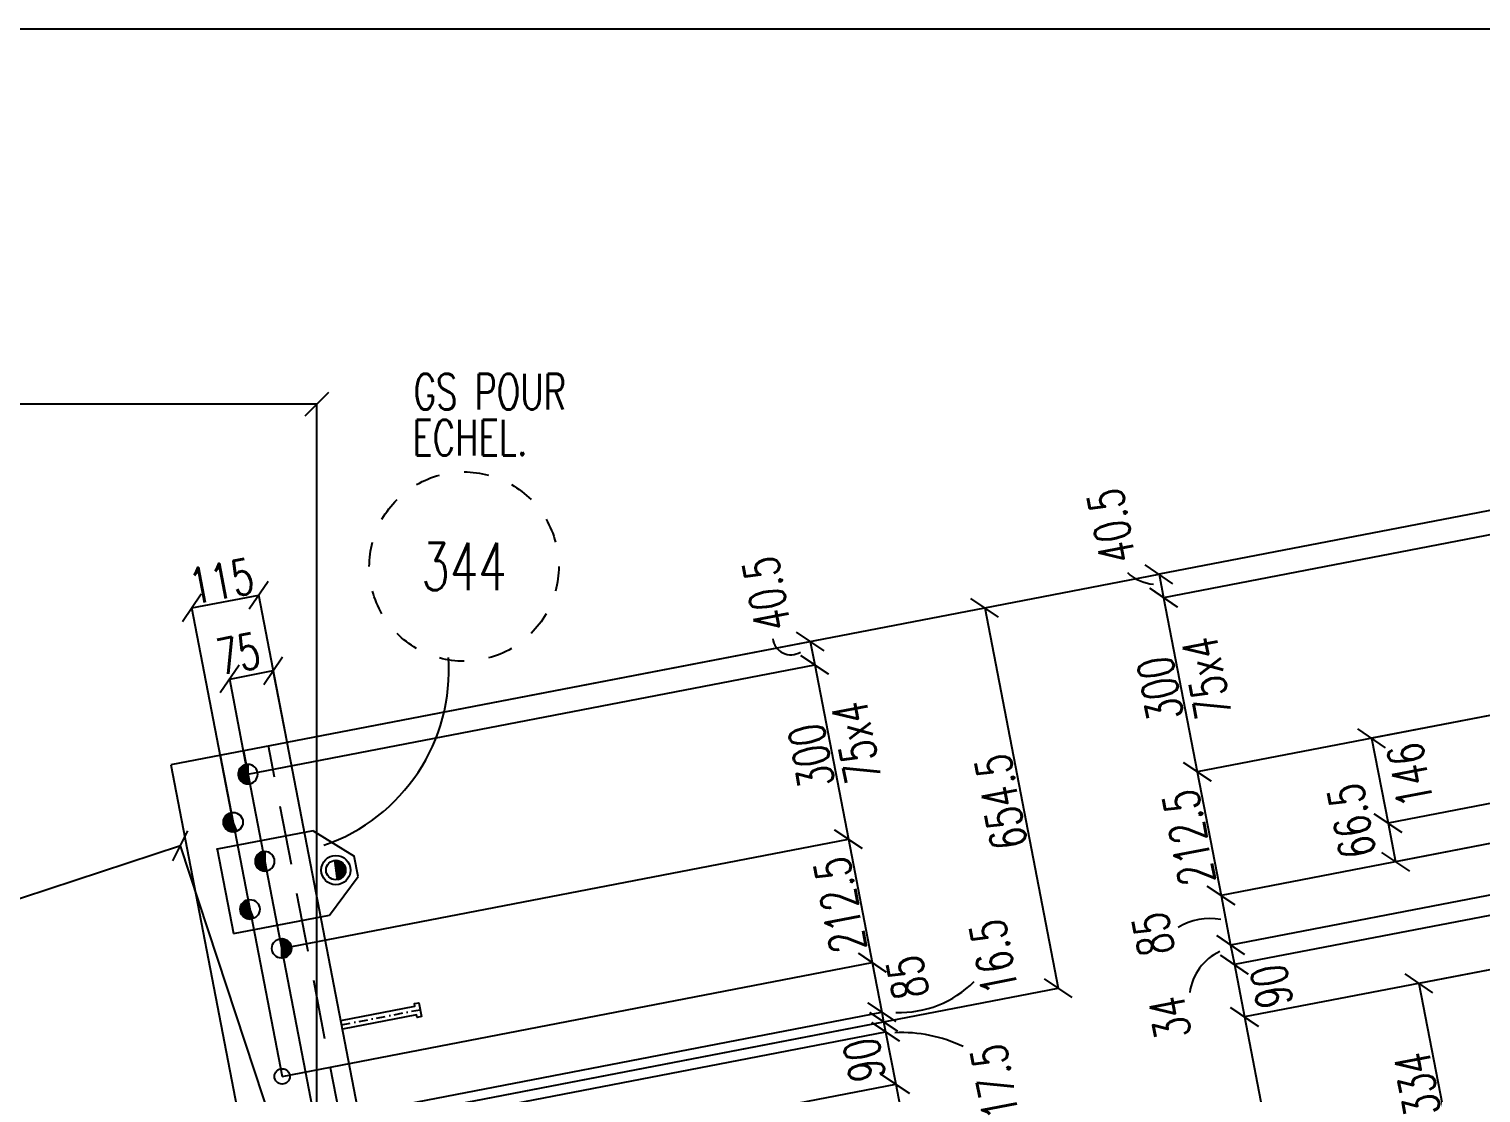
# Model space of a CAD drawing. Extents: x 630095 to 646315, y -4121 to 7359.
# Drawn here: x 638270 to 640722, y 5561 to 7359 of the extents above; entities that cross this region are included whole.
import ezdxf
from ezdxf.enums import TextEntityAlignment as Align

# ---------------------------------------------------------------- set-up
doc = ezdxf.new("R2010")
doc.units = 0
doc.header["$LTSCALE"] = 200
doc.header["$MEASUREMENT"] = 0
doc.linetypes.add('DASHDOT', pattern=[1, 0.5, -0.25, 0, -0.25])
doc.linetypes.add('DASHED', pattern=[0.75, 0.5, -0.25])
doc.layers.get('0').update_dxf_attribs({"linetype": 'CONTINUOUS'})
for name, color, linetype in [('ASSI', 6, 'CONTINUOUS'), ('Echelon', 1, 'CONTINUOUS'), ('FORI', 2, 'CONTINUOUS'), ('LINEA_ANG', 2, 'CONTINUOUS'), ('LINEE_PIASTRA', 2, 'CONTINUOUS'), ('LINEE_PIASTRE', 2, 'CONTINUOUS'), ('LS', 7, 'CONTINUOUS'), ('MZ', 6, 'DASHDOT'), ('PIASTRE', 5, 'CONTINUOUS'), ('QT_MPR', 7, 'CONTINUOUS'), ('QT_MSP', 7, 'CONTINUOUS'), ('TESTI_A_P', 7, 'CONTINUOUS'), ('TRAT-Y', 7, 'DASHED')]:
    doc.layers.add(name, color=color, linetype=linetype)
doc.styles.add('QUOTE', font='ROMANS8.SHX', dxfattribs={"width": 0.7})
doc.styles.add('RQL', font='ROMANS8.SHX', dxfattribs={"width": 0.7})
doc.styles.add('RS', font='ROMANS8.shx', dxfattribs={"width": 0.7})
doc.styles.get("Standard").update_dxf_attribs({"font": 'ROMANS8.SHX', "width": 0.7})
doc.dimstyles.new('TRATTO', dxfattribs={"dimscale": 0, "dimtxt": 60, "dimasz": 40, "dimexe": 0, "dimexo": 0, "dimgap": 5, "dimtad": 1, "dimrnd": 0.5, "dimdsep": 46, "dimtxsty": 'RS', "dimblk1": 'OBLIQUE', "dimblk2": 'OBLIQUE', "dimsah": 1, "dimcen": 0.09, "dimclrd": 2, "dimclre": 2, "dimclrt": 7, "dimadec": 0, "dimazin": 0, "dimtfac": 1, "dimtix": 1, "dimtmove": 2, "dimatfit": 3, "dimfxl": 1, "dimtolj": 1, "dimtzin": 0, "dimarcsym": 0})

# ---------------------------------------------------------------- blocks, each defined once
blk = doc.blocks.new('MRKR_98')
blk.add_point((0, 0))
at = {"color": 7, "style": 'QUOTE', "width": 0.5, "flags": 1}
for tag, p in [('TI', (3.73, 6.83)), ('DI_S', (3.73, 6.42)), ('D_S', (3.73, 6.02)), ('AUX2', (3.71, 4.93)), ('NFORI', (3.72, 5.3)), ('E_S', (3.73, 5.68)), ('AUX1', (3.73, 4.19)), ('FAM', (3.73, 4.55)), ('COMMESSA', (3.73, 3.85)), ('MD', (3.73, 3.51)), ('MP', (3.73, 3.16)), ('LARGHEZZA', (3.73, 2.82)), ('SPESSORE', (3.73, 2.48)), ('NP', (3.73, 2.14)), ('SV', (3.73, 1.79)), ('PESO', (3.73, 1.45)), ('QUA', (3.73, 1.11)), ('LUN', (3.73, 0.76)), ('PROF', (3.73, 0.42)), ('POS', (3.73, 0.08))]:
    blk.add_attdef(tag, p, '', height=0.2, dxfattribs=at)
at = {"color": 7, "flags": 1}
for tag, p in [('LAV1', (5.26, 6.88)), ('LAV2', (5.26, 6.55)), ('LAV3', (5.26, 6.21)), ('LAV4', (5.26, 5.88)), ('LAV5', (5.26, 5.55)), ('LAV6', (5.26, 5.21)), ('LAV7', (5.26, 4.88)), ('LAV8', (5.26, 4.55)), ('LAV9', (5.26, 4.21)), ('LAV10', (5.26, 3.88))]:
    blk.add_attdef(tag, p, '', height=0.2, dxfattribs=at)
blk = doc.blocks.new('ASSE98')
blk.add_line((0, 0), (1, 0))
at = {"color": 7, "flags": 1}
for tag, p in [('LAV1', (3.07431, 6.82847)), ('LAV2', (3.07431, 6.49513)), ('LAV3', (3.07431, 6.1618)), ('LAV4', (3.07431, 5.82847)), ('LAV5', (3.07431, 5.49513)), ('LAV6', (3.07431, 5.1618)), ('LAV7', (3.07431, 4.82847)), ('LAV8', (3.07431, 4.49513)), ('LAV9', (3.07431, 4.1618)), ('LAV10', (3.07431, 3.82847))]:
    blk.add_attdef(tag, p, '', height=0.2, dxfattribs=at)
at = {"color": 7, "style": 'QUOTE', "width": 0.5, "flags": 1}
for tag, p in [('TI', (1.38308, 6.82731)), ('DI_S', (1.38308, 6.42178)), ('D_S', (1.38308, 6.02092)), ('E_S', (1.38308, 5.68065)), ('NFORI', (1.36454, 5.29792)), ('ALAR', (1.36349, 4.93246)), ('FAM', (1.3775, 4.54645)), ('ALA', (1.38308, 4.19257)), ('DISP2', (1.38308, 3.84971)), ('DISP1', (1.38308, 3.50686)), ('PINZAF', (1.38308, 3.164)), ('PINZAI', (1.38308, 2.82114)), ('TRP', (1.38308, 2.47829)), ('NP', (1.38308, 2.13543)), ('SV', (1.38308, 1.79257)), ('PESO', (1.38308, 1.44971)), ('QUA', (1.38308, 1.10686)), ('LUN', (1.38308, 0.764)), ('PROF', (1.38308, 0.42114)), ('POS', (1.38308, 0.07829))]:
    blk.add_attdef(tag, p, '', height=0.2, dxfattribs=at)
blk = doc.blocks.new('P20')
at = {"color": 0}
for p, q in [((0, 0.98), (0.02, 1)), ((0, 0.94), (0.06, 1)), ((1, -0.01), (0, 0.99)), ((0, 0.89), (0.1, 0.99)), ((0, 0.85), (0.14, 0.99)), ((0, 0.8), (0.18, 0.98)), ((0, 0.76), (0.22, 0.98)), ((0, 0.71), (0.25, 0.97)), ((0, 0.67), (0.29, 0.96)), ((1, -0.05), (0, 0.95)), ((0, 0.62), (0.32, 0.95)), ((0, 0.58), (0.36, 0.93)), ((0, 0.53), (0.39, 0.92)), ((0, 0.49), (0.42, 0.91)), ((1, -0.09), (0, 0.9)), ((0, 0.44), (0.45, 0.89)), ((0, 0.4), (0.48, 0.88)), ((0.99, -0.13), (0, 0.86)), ((0, 0.35), (0.51, 0.86)), ((0, 0.31), (0.54, 0.84)), ((0, 0.26), (0.56, 0.83)), ((0.99, -0.17), (0, 0.81)), ((0, 0.22), (0.59, 0.81)), ((0, 0.17), (0.61, 0.79)), ((0.98, -0.21), (0, 0.77)), ((0, 0.13), (0.64, 0.77)), ((0, 0.08), (0.66, 0.75)), ((0, 0.04), (0.69, 0.73)), ((0.97, -0.25), (0, 0.72)), ((0, -0.01), (0.71, 0.7)), ((0.96, -0.28), (0, 0.68)), ((0, -0.05), (0.73, 0.68)), ((0, -0.1), (0.75, 0.66)), ((0.95, -0.32), (0, 0.63)), ((0, -0.14), (0.77, 0.63)), ((0, -0.19), (0.79, 0.61)), ((0.94, -0.35), (0, 0.59)), ((0, -0.23), (0.81, 0.58)), ((0, -0.28), (0.83, 0.56)), ((0.92, -0.38), (0, 0.54)), ((0, -0.32), (0.85, 0.53)), ((0.91, -0.41), (0, 0.5)), ((0, -0.36), (0.87, 0.5)), ((0, -0.41), (0.88, 0.47)), ((0.9, -0.44), (0, 0.45)), ((0, -0.45), (0.9, 0.44)), ((0.88, -0.47), (0, 0.41)), ((0, -0.5), (0.91, 0.41)), ((0, -0.54), (0.92, 0.38)), ((0.87, -0.5), (0, 0.36)), ((0, -0.59), (0.94, 0.35)), ((0.85, -0.53), (0, 0.32)), ((0, -0.63), (0.95, 0.31)), ((0, -0.68), (0.96, 0.28)), ((0.83, -0.56), (0, 0.27)), ((0, -0.72), (0.97, 0.25)), ((0.81, -0.58), (0, 0.23)), ((0, -0.77), (0.98, 0.21)), ((0.79, -0.61), (0, 0.18)), ((0, -0.81), (0.99, 0.17)), ((0.77, -0.63), (0, 0.14)), ((0, -0.86), (0.99, 0.13)), ((0.75, -0.66), (0, 0.09)), ((0, -0.9), (1, 0.09)), ((0.73, -0.68), (0, 0.05)), ((0, -0.95), (1, 0.05)), ((0.71, -0.7), (0, 0.01)), ((0, -0.99), (1, 0.01)), ((1, 0.04), (0.04, 1)), ((1, 0.09), (0.09, 1)), ((0.99, 0.14), (0.14, 0.99)), ((0.98, 0.19), (0.19, 0.98)), ((0.97, 0.25), (0.25, 0.97)), ((0.95, 0.31), (0.31, 0.95)), ((0.92, 0.38), (0.38, 0.92)), ((0.88, 0.47), (0.47, 0.88)), ((0.81, 0.59), (0.59, 0.81)), ((0.69, -0.73), (0, -0.04)), ((0.66, -0.75), (0, -0.08)), ((0.64, -0.77), (0, -0.13)), ((0.61, -0.79), (0, -0.17)), ((0.59, -0.81), (0, -0.22)), ((0.56, -0.83), (0, -0.26)), ((0.54, -0.84), (0, -0.31)), ((0.51, -0.86), (0, -0.35)), ((0.48, -0.88), (0, -0.4)), ((0.45, -0.89), (0, -0.44)), ((0.42, -0.91), (0, -0.49)), ((0.39, -0.92), (0, -0.53)), ((0.36, -0.93), (0, -0.58)), ((0.32, -0.95), (0, -0.62)), ((0.29, -0.96), (0, -0.67)), ((0.25, -0.97), (0, -0.71)), ((0.22, -0.98), (0, -0.76)), ((0.18, -0.98), (0, -0.8)), ((0.14, -0.99), (0, -0.85)), ((0.1, -0.99), (0, -0.89)), ((0.04, -1), (1, -0.04)), ((0.09, -1), (1, -0.09)), ((0.14, -0.99), (0.99, -0.14)), ((0.19, -0.98), (0.98, -0.19)), ((0.25, -0.97), (0.97, -0.25)), ((0.31, -0.95), (0.95, -0.31)), ((0.38, -0.92), (0.92, -0.38)), ((0.47, -0.88), (0.88, -0.47)), ((0.59, -0.81), (0.81, -0.59))]:
    blk.add_line(p, q, dxfattribs=at)
for radius in [1.5, 1]:
    blk.add_circle((0, 0), radius)
blk = doc.blocks.new('16')
blk.add_circle((0, 0), 1)
blk = doc.blocks.new('20')
at = {"color": 0}
for p, q in [((0, 0.98), (0.02, 1)), ((0, 0.94), (0.06, 1)), ((1, -0.01), (0, 0.99)), ((0, 0.89), (0.1, 0.99)), ((0, 0.85), (0.14, 0.99)), ((0, 0.8), (0.18, 0.98)), ((0, 0.76), (0.22, 0.98)), ((0, 0.71), (0.25, 0.97)), ((0, 0.67), (0.29, 0.96)), ((1, -0.05), (0, 0.95)), ((0, 0.62), (0.32, 0.95)), ((0, 0.58), (0.36, 0.93)), ((0, 0.53), (0.39, 0.92)), ((0, 0.49), (0.42, 0.91)), ((1, -0.09), (0, 0.9)), ((0, 0.44), (0.45, 0.89)), ((0, 0.4), (0.48, 0.88)), ((0.99, -0.13), (0, 0.86)), ((0, 0.35), (0.51, 0.86)), ((0, 0.31), (0.54, 0.84)), ((0, 0.26), (0.56, 0.83)), ((0.99, -0.17), (0, 0.81)), ((0, 0.22), (0.59, 0.81)), ((0, 0.17), (0.61, 0.79)), ((0.98, -0.21), (0, 0.77)), ((0, 0.13), (0.64, 0.77)), ((0, 0.08), (0.66, 0.75)), ((0, 0.04), (0.69, 0.73)), ((0.97, -0.25), (0, 0.72)), ((0, -0.01), (0.71, 0.7)), ((0.96, -0.28), (0, 0.68)), ((0, -0.05), (0.73, 0.68)), ((0, -0.1), (0.75, 0.66)), ((0.95, -0.32), (0, 0.63)), ((0, -0.14), (0.77, 0.63)), ((0, -0.19), (0.79, 0.61)), ((0.94, -0.35), (0, 0.59)), ((0, -0.23), (0.81, 0.58)), ((0, -0.28), (0.83, 0.56)), ((0.92, -0.38), (0, 0.54)), ((0, -0.32), (0.85, 0.53)), ((0.91, -0.41), (0, 0.5)), ((0, -0.36), (0.87, 0.5)), ((0, -0.41), (0.88, 0.47)), ((0.9, -0.44), (0, 0.45)), ((0, -0.45), (0.9, 0.44)), ((0.88, -0.47), (0, 0.41)), ((0, -0.5), (0.91, 0.41)), ((0, -0.54), (0.92, 0.38)), ((0.87, -0.5), (0, 0.36)), ((0, -0.59), (0.94, 0.35)), ((0.85, -0.53), (0, 0.32)), ((0, -0.63), (0.95, 0.31)), ((0, -0.68), (0.96, 0.28)), ((0.83, -0.56), (0, 0.27)), ((0, -0.72), (0.97, 0.25)), ((0.81, -0.58), (0, 0.23)), ((0, -0.77), (0.98, 0.21)), ((0.79, -0.61), (0, 0.18)), ((0, -0.81), (0.99, 0.17)), ((0.77, -0.63), (0, 0.14)), ((0, -0.86), (0.99, 0.13)), ((0.75, -0.66), (0, 0.09)), ((0, -0.9), (1, 0.09)), ((0.73, -0.68), (0, 0.05)), ((0, -0.95), (1, 0.05)), ((0.71, -0.7), (0, 0.01)), ((0, -0.99), (1, 0.01)), ((1, 0.04), (0.04, 1)), ((1, 0.09), (0.09, 1)), ((0.99, 0.14), (0.14, 0.99)), ((0.98, 0.19), (0.19, 0.98)), ((0.97, 0.25), (0.25, 0.97)), ((0.95, 0.31), (0.31, 0.95)), ((0.92, 0.38), (0.38, 0.92)), ((0.88, 0.47), (0.47, 0.88)), ((0.81, 0.59), (0.59, 0.81)), ((0.69, -0.73), (0, -0.04)), ((0.66, -0.75), (0, -0.08)), ((0.64, -0.77), (0, -0.13)), ((0.61, -0.79), (0, -0.17)), ((0.59, -0.81), (0, -0.22)), ((0.56, -0.83), (0, -0.26)), ((0.54, -0.84), (0, -0.31)), ((0.51, -0.86), (0, -0.35)), ((0.48, -0.88), (0, -0.4)), ((0.45, -0.89), (0, -0.44)), ((0.42, -0.91), (0, -0.49)), ((0.39, -0.92), (0, -0.53)), ((0.36, -0.93), (0, -0.58)), ((0.32, -0.95), (0, -0.62)), ((0.29, -0.96), (0, -0.67)), ((0.25, -0.97), (0, -0.71)), ((0.22, -0.98), (0, -0.76)), ((0.18, -0.98), (0, -0.8)), ((0.14, -0.99), (0, -0.85)), ((0.1, -0.99), (0, -0.89)), ((0.04, -1), (1, -0.04)), ((0.09, -1), (1, -0.09)), ((0.14, -0.99), (0.99, -0.14)), ((0.19, -0.98), (0.98, -0.19)), ((0.25, -0.97), (0.97, -0.25)), ((0.31, -0.95), (0.95, -0.31)), ((0.38, -0.92), (0.92, -0.38)), ((0.47, -0.88), (0.88, -0.47)), ((0.59, -0.81), (0.81, -0.59))]:
    blk.add_line(p, q, dxfattribs=at)
blk.add_line((0, 1), (0, -1))
blk.add_circle((0, 0), 1)
blk = doc.blocks.new('_OBLIQUE')
at = {"color": 0, "linetype": 'ByBlock'}
blk.add_line((-0.5, -0.5), (0.5, 0.5), dxfattribs=at)
blk = doc.blocks.new('*D18')
at = {"layer": 'LS', "color": 2, "lineweight": -2, "transparency": 16777216}
for p, q in [((633614.6, 5496.5), (633614.6, 6725.5)), ((633614.6, 6725.5), (638756.2, 6725.5)), ((638756.2, 5496.5), (638756.2, 6725.5))]:
    blk.add_line(p, q, dxfattribs=at)
at = {"layer": 'LS', "color": 2, "lineweight": -2, "transparency": 16777216, "xscale": 40, "yscale": 40, "zscale": 40, "rotation": 180}
blk.add_blockref('_OBLIQUE', (633614.6, 6725.5), dxfattribs=at)
at = {"layer": 'LS', "color": 2, "lineweight": -2, "transparency": 16777216, "xscale": 40, "yscale": 40, "zscale": 40}
blk.add_blockref('_OBLIQUE', (638756.2, 6725.5), dxfattribs=at)
at = {"layer": 'LS', "color": 7, "transparency": 16777216, "insert": (636185.4, 6763.4), "char_height": 60, "attachment_point": 5, "style": 'RS'}
blk.add_mtext('\\A1;5141.5 SUR TRUSQ. 75', dxfattribs=at)
blk = doc.blocks.new('A$C6E393FD9')
at = {"layer": 'Echelon', "color": 3}
blk.add_lwpolyline([(2.5, 0), (0, 19.8), (168.6, 41.4), (167.9, 47.2), (177.8, 48.5), (181.8, 17.1), (171.9, 15.8), (171.2, 21.6), (2.5, 0)], close=True, dxfattribs=at)
at = {"layer": 'MZ', "ltscale": 0.2}
blk.add_line((1.3, 9.9), (179.8, 32.8), dxfattribs=at)
blk = doc.blocks.new('*D28')
at = {"layer": 'QT_MPR', "color": 2, "lineweight": -2, "transparency": 16777216}
for p, q in [((638525.6, 5978.6), (636766.9, 5399.6)), ((638722.5, 5380.6), (638525.6, 5978.6)), ((636963.8, 4801.6), (636766.9, 5399.6))]:
    blk.add_line(p, q, dxfattribs=at)
at = {"layer": 'QT_MPR', "color": 2, "lineweight": -2, "transparency": 16777216, "xscale": 40, "yscale": 40, "zscale": 40}
for p, rotation in [((638525.6, 5978.6), 18.22201793895806), ((636766.9, 5399.6), 198.222017938958)]:
    blk.add_blockref('_OBLIQUE', p, dxfattribs=dict(at, rotation=rotation))
at = {"layer": 'QT_MPR', "color": 7, "transparency": 16777216, "insert": (637666.5, 5743.4), "char_height": 60, "attachment_point": 5, "rotation": 18.222, "style": 'RS'}
blk.add_mtext('\\A1;1851.5', dxfattribs=at)
blk = doc.blocks.new('*D39')
at = {"layer": 'LS', "color": 2, "lineweight": -2, "transparency": 16777216}
for p, q in [((638608.9, 6260.3), (638682.5, 6274.6)), ((638639.8, 6099.7), (638608.9, 6260.3)), ((638705.9, 6153.4), (638682.5, 6274.6))]:
    blk.add_line(p, q, dxfattribs=at)
at = {"layer": 'LS', "color": 2, "lineweight": -2, "transparency": 16777216, "xscale": 40, "yscale": 40, "zscale": 40}
for p, rotation in [((638608.9, 6260.3), 190.915432614), ((638682.5, 6274.6), 10.91543261400001)]:
    blk.add_blockref('_OBLIQUE', p, dxfattribs=dict(at, rotation=rotation))
at = {"layer": 'LS', "color": 7, "transparency": 16777216, "insert": (638623.4, 6303.1), "char_height": 60, "attachment_point": 5, "rotation": 10.9154, "style": 'RS'}
blk.add_mtext('\\A1;75', dxfattribs=at)
blk = doc.blocks.new('*D40')
at = {"layer": 'LS', "color": 2, "lineweight": -2, "transparency": 16777216}
for p, q in [((638544.9, 6380.6), (638657.9, 6402.4)), ((638705.9, 6153.4), (638657.9, 6402.4)), ((638614.8, 6018.5), (638544.9, 6380.6))]:
    blk.add_line(p, q, dxfattribs=at)
at = {"layer": 'LS', "color": 2, "lineweight": -2, "transparency": 16777216, "xscale": 40, "yscale": 40, "zscale": 40}
for p, rotation in [((638657.9, 6402.4), 10.91543261400001), ((638544.9, 6380.6), 190.915432614)]:
    blk.add_blockref('_OBLIQUE', p, dxfattribs=dict(at, rotation=rotation))
at = {"layer": 'LS', "color": 7, "transparency": 16777216, "insert": (638594.8, 6425.8), "char_height": 60, "attachment_point": 5, "rotation": 10.9154, "style": 'RS'}
blk.add_mtext('\\A1;115', dxfattribs=at)
blk = doc.blocks.new('*D45')
at = {"layer": 'QT_MPR', "color": 2, "lineweight": -2, "transparency": 16777216}
for p, q in [((638705.9, 6153.4), (639884.2, 6380.6)), ((639884.2, 6380.6), (640008.1, 5737.9)), ((638756.2, 5496.5), (640008.1, 5737.9))]:
    blk.add_line(p, q, dxfattribs=at)
at = {"layer": 'QT_MPR', "color": 2, "lineweight": -2, "transparency": 16777216, "xscale": 40, "yscale": 40, "zscale": 40}
for p, rotation in [((639884.2, 6380.6), 100.9154326102445), ((640008.1, 5737.9), 280.9154326102445)]:
    blk.add_blockref('_OBLIQUE', p, dxfattribs=dict(at, rotation=rotation))
at = {"layer": 'QT_MPR', "color": 7, "transparency": 16777216, "insert": (639911.8, 6052.6), "char_height": 60, "attachment_point": 5, "rotation": 100.9154, "style": 'RS'}
blk.add_mtext('\\A1;654.5', dxfattribs=at)
blk = doc.blocks.new('*D47')
at = {"layer": 'QT_MPR', "color": 2, "lineweight": -2, "transparency": 16777216}
for p, q in [((638705.9, 6153.4), (639589.6, 6323.8)), ((639589.6, 6323.8), (639597.2, 6284.3)), ((638639.8, 6099.7), (639597.2, 6284.3))]:
    blk.add_line(p, q, dxfattribs=at)
at = {"layer": 'QT_MPR', "color": 2, "lineweight": -2, "transparency": 16777216, "xscale": 40, "yscale": 40, "zscale": 40}
for p, rotation in [((639589.6, 6323.8), 100.9154326102445), ((639597.2, 6284.3), 280.9154326102445)]:
    blk.add_blockref('_OBLIQUE', p, dxfattribs=dict(at, rotation=rotation))
at = {"layer": 'QT_MPR', "color": 7, "transparency": 16777216, "insert": (639515.7, 6404.2), "char_height": 60, "attachment_point": 5, "rotation": 100.9154, "style": 'RS'}
blk.add_mtext('\\A1;40.5', dxfattribs=at)
blk = doc.blocks.new('*D48')
at = {"layer": 'QT_MPR', "color": 2, "lineweight": -2, "transparency": 16777216}
for p, q in [((638639.8, 6099.7), (639597.2, 6284.3)), ((639597.2, 6284.3), (639654, 5989.7)), ((638696.7, 5805.1), (639654, 5989.7))]:
    blk.add_line(p, q, dxfattribs=at)
at = {"layer": 'QT_MPR', "color": 2, "lineweight": -2, "transparency": 16777216, "xscale": 40, "yscale": 40, "zscale": 40}
for p, rotation in [((639597.2, 6284.3), 100.9154326102445), ((639654, 5989.7), 280.9154326102445)]:
    blk.add_blockref('_OBLIQUE', p, dxfattribs=dict(at, rotation=rotation))
at = {"layer": 'QT_MPR', "color": 7, "transparency": 16777216, "insert": (639667.3, 6153.4), "char_height": 60, "attachment_point": 5, "rotation": 100.9154, "style": 'RS'}
blk.add_mtext('\\A1;75x4', dxfattribs=at)
blk = doc.blocks.new('*D49')
at = {"layer": 'QT_MPR', "color": 2, "lineweight": -2, "transparency": 16777216}
for p, q in [((638639.8, 6099.7), (639597.2, 6284.3)), ((639597.2, 6284.3), (639654, 5989.7)), ((638696.7, 5805.1), (639654, 5989.7))]:
    blk.add_line(p, q, dxfattribs=at)
at = {"layer": 'QT_MPR', "color": 2, "lineweight": -2, "transparency": 16777216, "xscale": 40, "yscale": 40, "zscale": 40}
for p, rotation in [((639597.2, 6284.3), 100.9154326102445), ((639654, 5989.7), 280.9154326102445)]:
    blk.add_blockref('_OBLIQUE', p, dxfattribs=dict(at, rotation=rotation))
at = {"layer": 'QT_MPR', "color": 7, "transparency": 16777216, "insert": (639591.3, 6130.4), "char_height": 60, "attachment_point": 5, "rotation": 100.9154, "style": 'RS'}
blk.add_mtext('\\A1;300', dxfattribs=at)
blk = doc.blocks.new('*D50')
at = {"layer": 'QT_MPR', "color": 2, "lineweight": -2, "transparency": 16777216}
for p, q in [((638696.7, 5805.1), (639654, 5989.7)), ((639654, 5989.7), (639694.3, 5781)), ((638697.6, 5588.8), (639694.3, 5781))]:
    blk.add_line(p, q, dxfattribs=at)
at = {"layer": 'QT_MPR', "color": 2, "lineweight": -2, "transparency": 16777216, "xscale": 40, "yscale": 40, "zscale": 40}
for p, rotation in [((639654, 5989.7), 100.9154326102445), ((639694.3, 5781), 280.9154326102445)]:
    blk.add_blockref('_OBLIQUE', p, dxfattribs=dict(at, rotation=rotation))
at = {"layer": 'QT_MPR', "color": 7, "transparency": 16777216, "insert": (639639.8, 5878.7), "char_height": 60, "attachment_point": 5, "rotation": 100.9154, "style": 'RS'}
blk.add_mtext('\\A1;212.5', dxfattribs=at)
blk = doc.blocks.new('*D51')
at = {"layer": 'QT_MPR', "color": 2, "lineweight": -2, "transparency": 16777216}
for p, q in [((638697.6, 5588.8), (639694.3, 5781)), ((639694.3, 5781), (639710.4, 5697.2)), ((638669.6, 5496.5), (639710.4, 5697.2))]:
    blk.add_line(p, q, dxfattribs=at)
at = {"layer": 'QT_MPR', "color": 2, "lineweight": -2, "transparency": 16777216, "xscale": 40, "yscale": 40, "zscale": 40}
for p, rotation in [((639694.3, 5781), 100.9154326102445), ((639710.4, 5697.2), 280.9154326102445)]:
    blk.add_blockref('_OBLIQUE', p, dxfattribs=dict(at, rotation=rotation))
at = {"layer": 'QT_MPR', "color": 7, "transparency": 16777216, "insert": (639753.9, 5756), "char_height": 60, "attachment_point": 5, "rotation": 100.9154, "style": 'RS'}
blk.add_mtext('\\A1;85', dxfattribs=at)
blk = doc.blocks.new('*D52')
at = {"layer": 'QT_MPR', "color": 2, "lineweight": -2, "transparency": 16777216}
for p, q in [((638669.6, 5496.5), (639710.4, 5697.2)), ((639710.4, 5697.2), (639713.5, 5681.1)), ((638756.2, 5496.5), (639713.5, 5681.1))]:
    blk.add_line(p, q, dxfattribs=at)
at = {"layer": 'QT_MPR', "color": 2, "lineweight": -2, "transparency": 16777216, "xscale": 40, "yscale": 40, "zscale": 40}
for p, rotation in [((639710.4, 5697.2), 100.9154326102445), ((639713.5, 5681.1), 280.9154326102445)]:
    blk.add_blockref('_OBLIQUE', p, dxfattribs=dict(at, rotation=rotation))
at = {"layer": 'QT_MPR', "color": 7, "transparency": 16777216, "insert": (639899.5, 5790.7), "char_height": 60, "attachment_point": 5, "rotation": 100.9154, "style": 'RS'}
blk.add_mtext('\\A1;16.5', dxfattribs=at)
blk = doc.blocks.new('*D53')
at = {"layer": 'QT_MPR', "color": 2, "lineweight": -2, "transparency": 16777216}
for p, q in [((638756.2, 5496.5), (639713.5, 5681.1)), ((639713.5, 5681.1), (639716.8, 5664)), ((638744.7, 5476.5), (639716.8, 5664))]:
    blk.add_line(p, q, dxfattribs=at)
at = {"layer": 'QT_MPR', "color": 2, "lineweight": -2, "transparency": 16777216, "xscale": 40, "yscale": 40, "zscale": 40}
for p, rotation in [((639713.5, 5681.1), 100.9154326102445), ((639716.8, 5664), 280.9154326102445)]:
    blk.add_blockref('_OBLIQUE', p, dxfattribs=dict(at, rotation=rotation))
at = {"layer": 'QT_MPR', "color": 7, "transparency": 16777216, "insert": (639901.1, 5579.9), "char_height": 60, "attachment_point": 5, "rotation": 100.9154, "style": 'RS'}
blk.add_mtext('\\A1;17.5', dxfattribs=at)
blk = doc.blocks.new('*D54')
at = {"layer": 'QT_MPR', "color": 2, "lineweight": -2, "transparency": 16777216}
for p, q in [((638744.7, 5476.5), (639716.8, 5664)), ((639716.8, 5664), (639733.9, 5575.6)), ((638722.5, 5380.6), (639733.9, 5575.6))]:
    blk.add_line(p, q, dxfattribs=at)
at = {"layer": 'QT_MPR', "color": 2, "lineweight": -2, "transparency": 16777216, "xscale": 40, "yscale": 40, "zscale": 40}
for p, rotation in [((639716.8, 5664), 100.9154326102445), ((639733.9, 5575.6), 280.9154326102445)]:
    blk.add_blockref('_OBLIQUE', p, dxfattribs=dict(at, rotation=rotation))
at = {"layer": 'QT_MPR', "color": 7, "transparency": 16777216, "insert": (639680.8, 5616.6), "char_height": 60, "attachment_point": 5, "rotation": 100.9154, "style": 'RS'}
blk.add_mtext('\\A1;90', dxfattribs=at)
blk = doc.blocks.new('*D55')
at = {"layer": 'QT_MPR', "color": 2, "lineweight": -2, "transparency": 16777216}
for p, q in [((638722.5, 5380.6), (639733.9, 5575.6)), ((639733.9, 5575.6), (639943.9, 4486.4)), ((638932.6, 4291.3), (639943.9, 4486.4))]:
    blk.add_line(p, q, dxfattribs=at)
at = {"layer": 'QT_MPR', "color": 2, "lineweight": -2, "transparency": 16777216, "xscale": 40, "yscale": 40, "zscale": 40}
for p, rotation in [((639733.9, 5575.6), 100.9154326102445), ((639943.9, 4486.4), 280.9154326102445)]:
    blk.add_blockref('_OBLIQUE', p, dxfattribs=dict(at, rotation=rotation))
at = {"layer": 'QT_MPR', "color": 7, "transparency": 16777216, "insert": (639804.6, 5024.4), "char_height": 60, "attachment_point": 5, "rotation": 100.9154, "style": 'RS'}
blk.add_mtext('\\A1;1109', dxfattribs=at)
blk = doc.blocks.new('*D76')
at = {"layer": 'QT_MPR', "color": 2, "lineweight": -2, "transparency": 16777216}
for p, q in [((641062.5, 6607.8), (640178.7, 6437.4)), ((641143.7, 6582.6), (640186.4, 6397.9)), ((640178.7, 6437.4), (640186.4, 6397.9))]:
    blk.add_line(p, q, dxfattribs=at)
at = {"layer": 'QT_MPR', "color": 2, "lineweight": -2, "transparency": 16777216, "xscale": 40, "yscale": 40, "zscale": 40}
for p, rotation in [((640178.7, 6437.4), 100.915432610249), ((640186.4, 6397.9), 280.915432610249)]:
    blk.add_blockref('_OBLIQUE', p, dxfattribs=dict(at, rotation=rotation))
at = {"layer": 'QT_MPR', "color": 7, "transparency": 16777216, "insert": (640098.1, 6519), "char_height": 60, "attachment_point": 5, "rotation": 100.9154, "style": 'RS'}
blk.add_mtext('\\A1;40.5', dxfattribs=at)
blk = doc.blocks.new('*D77')
at = {"layer": 'QT_MPR', "color": 2, "lineweight": -2, "transparency": 16777216}
for p, q in [((641143.7, 6582.6), (640186.4, 6397.9)), ((640186.4, 6397.9), (640243.2, 6103.4)), ((641200.5, 6288), (640243.2, 6103.4))]:
    blk.add_line(p, q, dxfattribs=at)
at = {"layer": 'QT_MPR', "color": 2, "lineweight": -2, "transparency": 16777216, "xscale": 40, "yscale": 40, "zscale": 40}
for p, rotation in [((640186.4, 6397.9), 100.915432610249), ((640243.2, 6103.4), 280.915432610249)]:
    blk.add_blockref('_OBLIQUE', p, dxfattribs=dict(at, rotation=rotation))
at = {"layer": 'QT_MPR', "color": 7, "transparency": 16777216, "insert": (640258.9, 6262.3), "char_height": 60, "attachment_point": 5, "rotation": 100.9154, "style": 'RS'}
blk.add_mtext('\\A1;75x4', dxfattribs=at)
blk = doc.blocks.new('*D78')
at = {"layer": 'QT_MPR', "color": 2, "lineweight": -2, "transparency": 16777216}
for p, q in [((641143.7, 6582.6), (640186.4, 6397.9)), ((640186.4, 6397.9), (640243.2, 6103.4)), ((641200.5, 6288), (640243.2, 6103.4))]:
    blk.add_line(p, q, dxfattribs=at)
at = {"layer": 'QT_MPR', "color": 2, "lineweight": -2, "transparency": 16777216, "xscale": 40, "yscale": 40, "zscale": 40}
for p, rotation in [((640186.4, 6397.9), 100.915432610249), ((640243.2, 6103.4), 280.915432610249)]:
    blk.add_blockref('_OBLIQUE', p, dxfattribs=dict(at, rotation=rotation))
at = {"layer": 'QT_MPR', "color": 7, "transparency": 16777216, "insert": (640180.4, 6244), "char_height": 60, "attachment_point": 5, "rotation": 100.9154, "style": 'RS'}
blk.add_mtext('\\A1;300', dxfattribs=at)
blk = doc.blocks.new('*D79')
at = {"layer": 'QT_MPR', "color": 2, "lineweight": -2, "transparency": 16777216}
for p, q in [((641200.5, 6288), (640243.2, 6103.4)), ((640243.2, 6103.4), (640283.4, 5894.6)), ((641280.1, 6086.8), (640283.4, 5894.6))]:
    blk.add_line(p, q, dxfattribs=at)
at = {"layer": 'QT_MPR', "color": 2, "lineweight": -2, "transparency": 16777216, "xscale": 40, "yscale": 40, "zscale": 40}
for p, rotation in [((640243.2, 6103.4), 100.915432610249), ((640283.4, 5894.6), 280.915432610249)]:
    blk.add_blockref('_OBLIQUE', p, dxfattribs=dict(at, rotation=rotation))
at = {"layer": 'QT_MPR', "color": 7, "transparency": 16777216, "insert": (640228.9, 5992.3), "char_height": 60, "attachment_point": 5, "rotation": 100.9154, "style": 'RS'}
blk.add_mtext('\\A1;212.5', dxfattribs=at)
blk = doc.blocks.new('*D80')
at = {"layer": 'QT_MPR', "color": 2, "lineweight": -2, "transparency": 16777216}
for p, q in [((641280.1, 6086.8), (640283.4, 5894.6)), ((641340.4, 6011.6), (640299.6, 5810.8)), ((640283.4, 5894.6), (640299.6, 5810.8))]:
    blk.add_line(p, q, dxfattribs=at)
at = {"layer": 'QT_MPR', "color": 2, "lineweight": -2, "transparency": 16777216, "xscale": 40, "yscale": 40, "zscale": 40}
for p, rotation in [((640283.4, 5894.6), 100.915432610249), ((640299.6, 5810.8), 280.915432610249)]:
    blk.add_blockref('_OBLIQUE', p, dxfattribs=dict(at, rotation=rotation))
at = {"layer": 'QT_MPR', "color": 7, "transparency": 16777216, "insert": (640168.8, 5829.1), "char_height": 60, "attachment_point": 5, "rotation": 100.9154, "style": 'RS'}
blk.add_mtext('\\A1;85', dxfattribs=at)
blk = doc.blocks.new('*D81')
at = {"layer": 'QT_MPR', "color": 2, "lineweight": -2, "transparency": 16777216}
for p, q in [((641340.4, 6011.6), (640299.6, 5810.8)), ((641278.1, 5965.1), (640306, 5777.6)), ((640299.6, 5810.8), (640306, 5777.6))]:
    blk.add_line(p, q, dxfattribs=at)
at = {"layer": 'QT_MPR', "color": 2, "lineweight": -2, "transparency": 16777216, "xscale": 40, "yscale": 40, "zscale": 40}
for p, rotation in [((640299.6, 5810.8), 100.915432610249), ((640306, 5777.6), 280.915432610249)]:
    blk.add_blockref('_OBLIQUE', p, dxfattribs=dict(at, rotation=rotation))
at = {"layer": 'QT_MPR', "color": 7, "transparency": 16777216, "insert": (640196.8, 5688), "char_height": 60, "attachment_point": 5, "rotation": 100.9154, "style": 'RS'}
blk.add_mtext('\\A1;34', dxfattribs=at)
blk = doc.blocks.new('*D82')
at = {"layer": 'QT_MPR', "color": 2, "lineweight": -2, "transparency": 16777216}
for p, q in [((641278.1, 5965.1), (640306, 5777.6)), ((641334.4, 5884.3), (640323, 5689.2)), ((640306, 5777.6), (640323, 5689.2))]:
    blk.add_line(p, q, dxfattribs=at)
at = {"layer": 'QT_MPR', "color": 2, "lineweight": -2, "transparency": 16777216, "xscale": 40, "yscale": 40, "zscale": 40}
for p, rotation in [((640306, 5777.6), 100.915432610249), ((640323, 5689.2), 280.915432610249)]:
    blk.add_blockref('_OBLIQUE', p, dxfattribs=dict(at, rotation=rotation))
at = {"layer": 'QT_MPR', "color": 7, "transparency": 16777216, "insert": (640368.7, 5741.1), "char_height": 60, "attachment_point": 5, "rotation": 100.9154, "style": 'RS'}
blk.add_mtext('\\A1;90', dxfattribs=at)
blk = doc.blocks.new('*D83')
at = {"layer": 'QT_MPR', "color": 2, "lineweight": -2, "transparency": 16777216}
for p, q in [((641334.4, 5884.3), (640323, 5689.2)), ((640323, 5689.2), (640533.1, 4600)), ((641544.5, 4795), (640533.1, 4600))]:
    blk.add_line(p, q, dxfattribs=at)
at = {"layer": 'QT_MPR', "color": 2, "lineweight": -2, "transparency": 16777216, "xscale": 40, "yscale": 40, "zscale": 40}
for p, rotation in [((640323, 5689.2), 100.915432610249), ((640533.1, 4600), 280.915432610249)]:
    blk.add_blockref('_OBLIQUE', p, dxfattribs=dict(at, rotation=rotation))
at = {"layer": 'QT_MPR', "color": 7, "transparency": 16777216, "insert": (640393.7, 5138), "char_height": 60, "attachment_point": 5, "rotation": 100.9154, "style": 'RS'}
blk.add_mtext('\\A1;1109', dxfattribs=at)
blk = doc.blocks.new('*D91')
at = {"layer": 'QT_MSP', "color": 2, "lineweight": -2, "transparency": 16777216}
for p, q in [((641200.5, 6288), (640537.7, 6160.2)), ((640537.7, 6160.2), (640565.4, 6016.8)), ((641203.6, 6139.9), (640565.4, 6016.8))]:
    blk.add_line(p, q, dxfattribs=at)
at = {"layer": 'QT_MSP', "color": 2, "lineweight": -2, "transparency": 16777216, "xscale": 40, "yscale": 40, "zscale": 40}
for p, rotation in [((640537.7, 6160.2), 100.915432610249), ((640565.4, 6016.8), 280.915432610249)]:
    blk.add_blockref('_OBLIQUE', p, dxfattribs=dict(at, rotation=rotation))
at = {"layer": 'QT_MSP', "color": 7, "transparency": 16777216, "insert": (640602.8, 6098), "char_height": 60, "attachment_point": 5, "rotation": 100.9154, "style": 'RS'}
blk.add_mtext('\\A1;146', dxfattribs=at)
blk = doc.blocks.new('*D92')
at = {"layer": 'QT_MSP', "color": 2, "lineweight": -2, "transparency": 16777216}
for p, q in [((641203.6, 6139.9), (640565.4, 6016.8)), ((641280.1, 6086.8), (640578, 5951.4)), ((640565.4, 6016.8), (640578, 5951.4))]:
    blk.add_line(p, q, dxfattribs=at)
at = {"layer": 'QT_MSP', "color": 2, "lineweight": -2, "transparency": 16777216, "xscale": 40, "yscale": 40, "zscale": 40}
for p, rotation in [((640565.4, 6016.8), 100.915432610249), ((640578, 5951.4), 280.915432610249)]:
    blk.add_blockref('_OBLIQUE', p, dxfattribs=dict(at, rotation=rotation))
at = {"layer": 'QT_MSP', "color": 7, "transparency": 16777216, "insert": (640503.8, 6020.2), "char_height": 60, "attachment_point": 5, "rotation": 100.9154, "style": 'RS'}
blk.add_mtext('\\A1;66.5', dxfattribs=at)
blk = doc.blocks.new('*D93')
at = {"layer": 'QT_MSP', "color": 2, "lineweight": -2, "transparency": 16777216}
for p, q in [((641334.4, 5884.3), (640617.6, 5746)), ((640617.6, 5746), (640680.9, 5417.8)), ((641343.7, 5545.7), (640680.9, 5417.8))]:
    blk.add_line(p, q, dxfattribs=at)
at = {"layer": 'QT_MSP', "color": 2, "lineweight": -2, "transparency": 16777216, "xscale": 40, "yscale": 40, "zscale": 40}
for p, rotation in [((640617.6, 5746), 100.915432610249), ((640680.9, 5417.8), 280.915432610249)]:
    blk.add_blockref('_OBLIQUE', p, dxfattribs=dict(at, rotation=rotation))
at = {"layer": 'QT_MSP', "color": 7, "transparency": 16777216, "insert": (640614.9, 5575.3), "char_height": 60, "attachment_point": 5, "rotation": 100.9154, "style": 'RS'}
blk.add_mtext('\\A1;334', dxfattribs=at)
blk = doc.blocks.new('zzz')
at = {"linetype": 'Continuous'}
for start, end in [(90, 105), (60, 75), (120, 135), (30, 45), (150, 165), (0, 15), (180, 195), (330, 345), (210, 225), (300, 315), (240, 255), (270, 285)]:
    blk.add_arc((0, 0), 8, start, end, dxfattribs=at)
at = {"color": 3, "style": 'RQL', "width": 0.7}
blk.add_attdef('POS1', text='', height=4, dxfattribs=at).set_placement((0, 0), align=Align.MIDDLE)
at = {"style": 'RQL', "width": 0.7, "flags": 1}
blk.add_attdef('TIPO', (0, -8), '', height=3, dxfattribs=at)

msp = doc.modelspace()

# ---------------------------------------------------------------- linework, layer by layer
at = {"layer": 'LINEA_ANG'}
for p, q in [((638705.884, 6153.372), (638509.502, 6115.5)), ((639738.653, 798.047), (638705.884, 6153.372)), ((638509.502, 6115.5), (639542.272, 760.175))]:
    msp.add_line(p, q, dxfattribs=at)
at = {"layer": 'LINEE_PIASTRA'}
for p, q in [((638749.995, 6003.802), (638819.324, 5961.158)), ((638777.452, 5861.425), (638825.952, 5926.792))]:
    msp.add_line(p, q, dxfattribs=at)
at = {"layer": 'LINEE_PIASTRE'}
for p, q in [((638749.995, 6003.802), (638587.98, 5972.557)), ((638587.98, 5972.557), (638615.437, 5830.181)), ((638825.952, 5926.792), (638819.324, 5961.158)), ((638615.437, 5830.181), (638777.452, 5861.425))]:
    msp.add_line(p, q, dxfattribs=at)
at = {"layer": 'LS', "color": 2}
msp.add_line((639884.175, 6380.594), (640178.748, 6437.402), dxfattribs=at)
at = {"layer": 'LS', "color": 6}
for p, q in [((638592.955, 6131.594), (638697.637, 5588.776)), ((638632.231, 6139.168), (639859.519, -224.815))]:
    msp.add_line(p, q, dxfattribs=at)
at = {"layer": 'LS', "color": 8}
msp.add_lwpolyline([(630095.068, 7359.052), (630095.068, -4120.948), (642815.068, -4120.948), (642815.068, -2520.948), (646315.068, -2520.948), (646315.068, 7359.052), (630095.068, 7359.052)], close=True, dxfattribs=at)
at = {"layer": 'LS', "const_width": 0.25}
msp.add_lwpolyline([(638705.509, 6153.372, 1), (638706.259, 6153.372, 1)], format="xyb", close=True, dxfattribs=at)
at = {"layer": 'LS', "color": 6}
for centre, radius, start, end in [((640173.594, 6490.47), 69.767, 226.022993, 266.329473), ((639556.712, 6331.997), 30.644, 186.46749, 301.925127), ((638665.693, 6275.577), 313.485, 289.081606, 3.901053), ((640263.748, 5756.081), 99.513, 78.862493, 122.105557), ((640320.475, 5717.831), 90.946, 115.535895, 171.828288), ((639740.034, 5874.989), 178.382, 268.167068, 315.014392), ((639744.441, 5425.989), 236.777, 64.118201, 92.913241)]:
    msp.add_arc(centre, radius, start, end, dxfattribs=at)
at = {"layer": 'TRAT-Y'}
msp.add_line((639707.232, 791.988), (638674.463, 6147.312), dxfattribs=at)

# ---------------------------------------------------------------- block references
at = {"layer": 'ASSI', "xscale": 5454.000000000001, "rotation": 100.9154326102445}
msp.add_blockref('ASSE98', (639738.655, 798.037), dxfattribs=at)
at = {"layer": 'FORI', "yscale": 16.5, "zscale": 16.5}
for p, xscale in [((638639.847, 6099.679), -16.5), ((638668.251, 5952.393), -16.5), ((638696.655, 5805.106), 16.5)]:
    msp.add_blockref('20', p, dxfattribs=dict(at, xscale=xscale))
at = {"layer": 'FORI'}
for name, p, xscale, yscale, zscale, rotation in [('20', (638614.772, 6018.461), 16.5, 16.5, 16.5, 201.830865220485), ('P20', (638788.242, 5937.495), 16.5, 16.5, 16.5, 7.543052222774039), ('20', (638643.176, 5871.175), 16.5, 16.5, 16.5, 201.830865220485), ('16', (638697.637, 5588.776), 13, 13, 13, 359.9574476220001)]:
    msp.add_blockref(name, p, dxfattribs=dict(at, xscale=xscale, yscale=yscale, zscale=zscale, rotation=rotation))
at = {"layer": 'LS', "color": 6}
ref = msp.add_blockref('zzz', (639004.729, 6450.479), dxfattribs=dict(at, xscale=-19.99999994494139, yscale=19.99999994494139, zscale=19.99999994494139))
ref.add_attrib('POS1', '344', dxfattribs={"layer": '0', "color": 3, "height": 80, "style": 'RQL', "width": 0.7}).set_placement((639004.729, 6450.479), align=Align.MIDDLE)
at = {"layer": 'LS', "color": 6, "xscale": 0.7500000000000001, "yscale": 0.7500000000000001, "zscale": 0.7500000000000001, "rotation": 3.618223307568464}
msp.add_blockref('A$C6E393FD9', (638797.473, 5668.467), dxfattribs=at)
at = {"layer": 'PIASTRE', "xscale": 20, "yscale": 20, "zscale": 20, "rotation": 280.915432614}
msp.add_blockref('MRKR_98', (638587.98, 5972.557), dxfattribs=at)

# ---------------------------------------------------------------- texts
at = {"layer": 'TESTI_A_P', "style": 'RS', "width": 0.7}
for s, p in [('GS POUR', (638919.672, 6716.164)), (' ECHEL.', (638888.942, 6638.255))]:
    msp.add_text(s, height=60, dxfattribs=at).set_placement(p)

# ---------------------------------------------------------------- dimensions: what is measured, and where the dimension line sits
at = {"layer": 'LS'}
dim = msp.add_linear_dim(base=(638756.167, 6725.508), p1=(633614.628, 5496.511), p2=(638756.167, 5496.511), text='<> SUR TRUSQ. 75', dimstyle='TRATTO', override={"dimscale": 1}, dxfattribs=at)
dim.commit()
dim.dimension.update_dxf_attribs({"geometry": '*D18', "text_midpoint": (636185.397, 6763.365)})
dim = msp.add_linear_dim(base=(638657.867, 6402.36), p1=(638614.772, 6018.461), p2=(638705.884, 6153.372), angle=10.915433, text='115', dimstyle='TRATTO', override={"dimscale": 1}, dxfattribs=at)
dim.commit()
dim.dimension.update_dxf_attribs({"geometry": '*D40', "text_midpoint": (638594.775, 6425.838)})
dim = msp.add_linear_dim(base=(638682.515, 6274.552), p1=(638639.847, 6099.679), p2=(638705.884, 6153.372), angle=10.915433, text='75', dimstyle='TRATTO', override={"dimscale": 1}, dxfattribs=at)
dim.commit()
dim.dimension.update_dxf_attribs({"geometry": '*D39', "text_midpoint": (638623.424, 6303.064), "dimtype": 128})
at = {"layer": 'QT_MPR'}
for base, p1, p2, angle, text, picture, middle in [((640186.361, 6397.923), (641062.465, 6607.826), (641143.731, 6582.55), 100.915433, '40.5', '*D76', (640098.068, 6519.039)), ((640243.169, 6103.35), (641143.731, 6582.55), (641200.539, 6287.978), 100.915433, '300', '*D78', (640180.398, 6244.009)), ((640243.169, 6103.35), (641143.731, 6582.55), (641200.539, 6287.978), 100.915433, '75x4', '*D77', (640258.912, 6262.308)), ((639597.216, 6284.307), (638705.886, 6153.362), (638639.847, 6099.679), 100.915433, '40.5', '*D47', (639515.685, 6404.217)), ((640008.109, 5737.946), (638705.886, 6153.362), (638756.167, 5496.511), 100.915433, '654.5', '*D45', (639911.775, 6052.642)), ((639654.024, 5989.734), (638639.847, 6099.679), (638696.655, 5805.106), 100.915433, '75x4', '*D48', (639667.282, 6153.373)), ((639654.024, 5989.734), (638639.847, 6099.679), (638696.655, 5805.106), 100.915433, '300', '*D49', (639591.254, 6130.393)), ((640299.578, 5810.848), (641280.074, 6086.797), (641340.4, 6011.57), 100.915433, '85', '*D80', (640168.764, 5829.051)), ((640305.991, 5777.595), (641340.4, 6011.57), (641278.089, 5965.063), 100.915433, '34', '*D81', (640196.849, 5688.033)), ((636766.935, 5399.608), (638722.523, 5380.566), (636963.811, 4801.582), 18.222018, '1851.5', '*D28', (637666.456, 5743.443)), ((640323.033, 5689.223), (641278.089, 5965.063), (641334.398, 5884.264), 100.915433, '90', '*D82', (640368.717, 5741.118)), ((639713.537, 5681.138), (638669.611, 5496.511), (638756.167, 5496.511), 100.915433, '16.5', '*D52', (639899.539, 5790.708)), ((640533.091, 4599.988), (641334.398, 5884.264), (641544.456, 4795.028), 100.915433, '1109', '*D83', (640393.695, 5137.978)), ((639710.433, 5697.232), (638697.637, 5588.776), (638669.611, 5496.511), 100.915433, '85', '*D51', (639753.875, 5756.027)), ((639716.846, 5663.979), (638756.167, 5496.511), (638744.748, 5476.511), 100.915433, '17.5', '*D53', (639901.105, 5579.894)), ((639733.888, 5575.607), (638744.748, 5476.511), (638722.523, 5380.566), 100.915433, '90', '*D54', (639680.842, 5616.594)), ((639943.946, 4486.372), (638722.523, 5380.566), (638932.581, 4291.331), 100.915433, '1109', '*D55', (639804.551, 5024.362))]:
    dim = msp.add_linear_dim(base=base, p1=p1, p2=p2, angle=angle, text=text, dimstyle='TRATTO', override={"dimscale": 1}, dxfattribs=at)
    dim.commit()
    dim.dimension.update_dxf_attribs({"geometry": picture, "text_midpoint": middle, "dimtype": 128})
for base, p1, p2, picture, middle in [((640283.427, 5894.595), (641200.539, 6287.978), (641280.074, 6086.797), '*D79', (640228.931, 5992.345)), ((639694.283, 5780.979), (638696.655, 5805.106), (638697.637, 5588.776), '*D50', (639639.787, 5878.729))]:
    dim = msp.add_linear_dim(base=base, p1=p1, p2=p2, angle=100.915433, dimstyle='TRATTO', override={"dimscale": 1}, dxfattribs=at)
    dim.commit()
    dim.dimension.update_dxf_attribs({"geometry": picture, "text_midpoint": middle, "dimtype": 128})
at = {"layer": 'QT_MSP'}
for base, p1, p2, text, picture, middle in [((640565.388, 6016.8), (641200.539, 6287.978), (641203.629, 6139.884), '146', '*D91', (640602.801, 6098.014)), ((640680.898, 5417.836), (641334.398, 5884.264), (641343.695, 5545.656), '334', '*D93', (640614.885, 5575.306))]:
    dim = msp.add_linear_dim(base=base, p1=p1, p2=p2, angle=100.915433, text=text, dimstyle='TRATTO', override={"dimscale": 1}, dxfattribs=at)
    dim.commit()
    dim.dimension.update_dxf_attribs({"geometry": picture, "text_midpoint": middle, "dimtype": 128})
dim = msp.add_linear_dim(base=(640578, 5951.403), p1=(641203.629, 6139.884), p2=(641280.074, 6086.797), angle=100.915433, dimstyle='TRATTO', override={"dimscale": 1}, dxfattribs=at)
dim.commit()
dim.dimension.update_dxf_attribs({"geometry": '*D92', "text_midpoint": (640503.832, 6020.221), "dimtype": 128})

doc.saveas('drawing.dxf')
